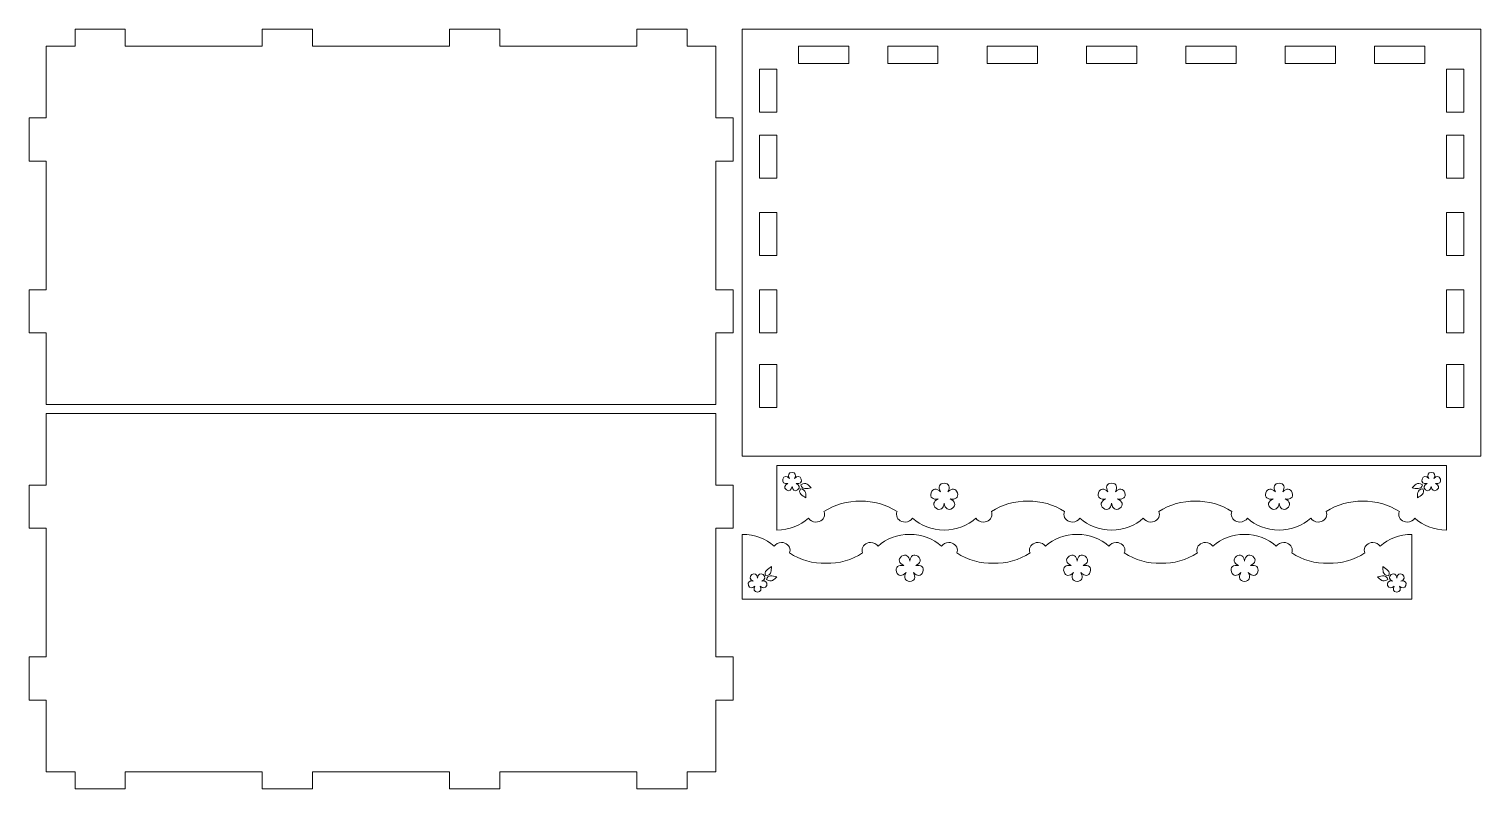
# Model space of a CAD drawing. Header units: millimetres. Extents: x -524 to 524, y -629 to 629.
# Drawn here: x -524 to 486, y -629 to -101 of the extents above; entities that cross this region are included whole.
import ezdxf

# ---------------------------------------------------------------- set-up
doc = ezdxf.new("R2010")
doc.units = ezdxf.units.MM
doc.header["$MEASUREMENT"] = 0
doc.layers.add('Layer 1', color=7, linetype='Continuous')

msp = doc.modelspace()

# ---------------------------------------------------------------- linework, layer by layer
at = {"layer": 'Layer 1', "color": 250, "lineweight": 20}
for points, knots in [([(-46.35, -362), (-46.35, -362), (-512.35, -362), (-512.35, -362), (-512.35, -362), (-512.35, -362), (-512.35, -312.25), (-512.35, -312.25), (-512.35, -312.25), (-512.35, -312.25), (-524.35, -312.25), (-524.35, -312.25), (-524.35, -312.25), (-524.35, -312.25), (-524.35, -282.25), (-524.35, -282.25), (-524.35, -282.25), (-524.35, -282.25), (-512.35, -282.25), (-512.35, -282.25), (-512.35, -282.25), (-512.35, -282.25), (-512.35, -192.75), (-512.35, -192.75), (-512.35, -192.75), (-512.35, -192.75), (-524.35, -192.75), (-524.35, -192.75), (-524.35, -192.75), (-524.35, -192.75), (-524.35, -162.75), (-524.35, -162.75), (-524.35, -162.75), (-524.35, -162.75), (-512.35, -162.75), (-512.35, -162.75), (-512.35, -162.75), (-512.35, -162.75), (-512.35, -113), (-512.35, -113), (-512.35, -113), (-512.35, -113), (-492.35, -113), (-492.35, -113), (-492.35, -113), (-492.35, -113), (-492.35, -101), (-492.35, -101), (-492.35, -101), (-492.35, -101), (-457.35, -101), (-457.35, -101), (-457.35, -101), (-457.35, -101), (-457.35, -113), (-457.35, -113), (-457.35, -113), (-457.35, -113), (-362.0167, -113), (-362.0167, -113), (-362.0167, -113), (-362.0167, -113), (-362.0167, -101), (-362.0167, -101), (-362.0167, -101), (-362.0167, -101), (-327.0167, -101), (-327.0167, -101), (-327.0167, -101), (-327.0167, -101), (-327.0167, -113), (-327.0167, -113), (-327.0167, -113), (-327.0167, -113), (-231.6833, -113), (-231.6833, -113), (-231.6833, -113), (-231.6833, -113), (-231.6833, -101), (-231.6833, -101), (-231.6833, -101), (-231.6833, -101), (-196.6833, -101), (-196.6833, -101), (-196.6833, -101), (-196.6833, -101), (-196.6833, -113), (-196.6833, -113), (-196.6833, -113), (-196.6833, -113), (-101.35, -113), (-101.35, -113), (-101.35, -113), (-101.35, -113), (-101.35, -101), (-101.35, -101), (-101.35, -101), (-101.35, -101), (-66.35, -101), (-66.35, -101), (-66.35, -101), (-66.35, -101), (-66.35, -113), (-66.35, -113), (-66.35, -113), (-66.35, -113), (-46.35, -113), (-46.35, -113), (-46.35, -113), (-46.35, -113), (-46.35, -162.75), (-46.35, -162.75), (-46.35, -162.75), (-46.35, -162.75), (-34.35, -162.75), (-34.35, -162.75), (-34.35, -162.75), (-34.35, -162.75), (-34.35, -192.75), (-34.35, -192.75), (-34.35, -192.75), (-34.35, -192.75), (-46.35, -192.75), (-46.35, -192.75), (-46.35, -192.75), (-46.35, -192.75), (-46.35, -282.25), (-46.35, -282.25), (-46.35, -282.25), (-46.35, -282.25), (-34.35, -282.25), (-34.35, -282.25), (-34.35, -282.25), (-34.35, -282.25), (-34.35, -312.25), (-34.35, -312.25), (-34.35, -312.25), (-34.35, -312.25), (-46.35, -312.25), (-46.35, -312.25), (-46.35, -312.25), (-46.35, -312.25), (-46.35, -362), (-46.35, -362)], [0, 0, 0, 0, 0.027027027, 0.027027027, 0.027027027, 0.027027027, 0.054054054, 0.054054054, 0.054054054, 0.054054054, 0.081081081, 0.081081081, 0.081081081, 0.081081081, 0.108108108, 0.108108108, 0.108108108, 0.108108108, 0.135135135, 0.135135135, 0.135135135, 0.135135135, 0.162162162, 0.162162162, 0.162162162, 0.162162162, 0.189189189, 0.189189189, 0.189189189, 0.189189189, 0.216216216, 0.216216216, 0.216216216, 0.216216216, 0.243243243, 0.243243243, 0.243243243, 0.243243243, 0.27027027, 0.27027027, 0.27027027, 0.27027027, 0.297297297, 0.297297297, 0.297297297, 0.297297297, 0.324324324, 0.324324324, 0.324324324, 0.324324324, 0.351351351, 0.351351351, 0.351351351, 0.351351351, 0.378378378, 0.378378378, 0.378378378, 0.378378378, 0.405405405, 0.405405405, 0.405405405, 0.405405405, 0.432432432, 0.432432432, 0.432432432, 0.432432432, 0.459459459, 0.459459459, 0.459459459, 0.459459459, 0.486486486, 0.486486486, 0.486486486, 0.486486486, 0.513513514, 0.513513514, 0.513513514, 0.513513514, 0.540540541, 0.540540541, 0.540540541, 0.540540541, 0.567567568, 0.567567568, 0.567567568, 0.567567568, 0.594594595, 0.594594595, 0.594594595, 0.594594595, 0.621621622, 0.621621622, 0.621621622, 0.621621622, 0.648648649, 0.648648649, 0.648648649, 0.648648649, 0.675675676, 0.675675676, 0.675675676, 0.675675676, 0.702702703, 0.702702703, 0.702702703, 0.702702703, 0.72972973, 0.72972973, 0.72972973, 0.72972973, 0.756756757, 0.756756757, 0.756756757, 0.756756757, 0.783783784, 0.783783784, 0.783783784, 0.783783784, 0.810810811, 0.810810811, 0.810810811, 0.810810811, 0.837837838, 0.837837838, 0.837837838, 0.837837838, 0.864864865, 0.864864865, 0.864864865, 0.864864865, 0.891891892, 0.891891892, 0.891891892, 0.891891892, 0.918918919, 0.918918919, 0.918918919, 0.918918919, 0.945945946, 0.945945946, 0.945945946, 0.945945946, 1, 1, 1, 1]), ([(486, -101), (486, -101), (-28, -101), (-28, -101), (-28, -101), (-28, -101), (-28, -398), (-28, -398), (-28, -398), (-28, -398), (486, -398), (486, -398), (486, -398), (486, -398), (486, -101), (486, -101)], [0, 0, 0, 0, 0.2, 0.2, 0.2, 0.2, 0.4, 0.4, 0.4, 0.4, 0.6, 0.6, 0.6, 0.6, 1, 1, 1, 1]), ([(46.0833, -125), (46.0833, -125), (11.0833, -125), (11.0833, -125), (11.0833, -125), (11.0833, -125), (11.0833, -113), (11.0833, -113), (11.0833, -113), (11.0833, -113), (46.0833, -113), (46.0833, -113), (46.0833, -113), (46.0833, -113), (46.0833, -125), (46.0833, -125)], [0, 0, 0, 0, 0.2, 0.2, 0.2, 0.2, 0.4, 0.4, 0.4, 0.4, 0.6, 0.6, 0.6, 0.6, 1, 1, 1, 1]), ([(108.1667, -125), (108.1667, -125), (73.1667, -125), (73.1667, -125), (73.1667, -125), (73.1667, -125), (73.1667, -113), (73.1667, -113), (73.1667, -113), (73.1667, -113), (108.1667, -113), (108.1667, -113), (108.1667, -113), (108.1667, -113), (108.1667, -125), (108.1667, -125)], [0, 0, 0, 0, 0.2, 0.2, 0.2, 0.2, 0.4, 0.4, 0.4, 0.4, 0.6, 0.6, 0.6, 0.6, 1, 1, 1, 1]), ([(177.3333, -125), (177.3333, -125), (142.3333, -125), (142.3333, -125), (142.3333, -125), (142.3333, -125), (142.3333, -113), (142.3333, -113), (142.3333, -113), (142.3333, -113), (177.3333, -113), (177.3333, -113), (177.3333, -113), (177.3333, -113), (177.3333, -125), (177.3333, -125)], [0, 0, 0, 0, 0.2, 0.2, 0.2, 0.2, 0.4, 0.4, 0.4, 0.4, 0.6, 0.6, 0.6, 0.6, 1, 1, 1, 1]), ([(246.5, -125), (246.5, -125), (211.5, -125), (211.5, -125), (211.5, -125), (211.5, -125), (211.5, -113), (211.5, -113), (211.5, -113), (211.5, -113), (246.5, -113), (246.5, -113), (246.5, -113), (246.5, -113), (246.5, -125), (246.5, -125)], [0, 0, 0, 0, 0.2, 0.2, 0.2, 0.2, 0.4, 0.4, 0.4, 0.4, 0.6, 0.6, 0.6, 0.6, 1, 1, 1, 1]), ([(315.6667, -125), (315.6667, -125), (280.6667, -125), (280.6667, -125), (280.6667, -125), (280.6667, -125), (280.6667, -113), (280.6667, -113), (280.6667, -113), (280.6667, -113), (315.6667, -113), (315.6667, -113), (315.6667, -113), (315.6667, -113), (315.6667, -125), (315.6667, -125)], [0, 0, 0, 0, 0.2, 0.2, 0.2, 0.2, 0.4, 0.4, 0.4, 0.4, 0.6, 0.6, 0.6, 0.6, 1, 1, 1, 1]), ([(384.8333, -125), (384.8333, -125), (349.8333, -125), (349.8333, -125), (349.8333, -125), (349.8333, -125), (349.8333, -113), (349.8333, -113), (349.8333, -113), (349.8333, -113), (384.8333, -113), (384.8333, -113), (384.8333, -113), (384.8333, -113), (384.8333, -125), (384.8333, -125)], [0, 0, 0, 0, 0.2, 0.2, 0.2, 0.2, 0.4, 0.4, 0.4, 0.4, 0.6, 0.6, 0.6, 0.6, 1, 1, 1, 1]), ([(446.9167, -125), (446.9167, -125), (411.9167, -125), (411.9167, -125), (411.9167, -125), (411.9167, -125), (411.9167, -113), (411.9167, -113), (411.9167, -113), (411.9167, -113), (446.9167, -113), (446.9167, -113), (446.9167, -113), (446.9167, -113), (446.9167, -125), (446.9167, -125)], [0, 0, 0, 0, 0.2, 0.2, 0.2, 0.2, 0.4, 0.4, 0.4, 0.4, 0.6, 0.6, 0.6, 0.6, 1, 1, 1, 1]), ([(-4, -128.875), (-4, -128.875), (-4, -158.875), (-4, -158.875), (-4, -158.875), (-4, -158.875), (-16, -158.875), (-16, -158.875), (-16, -158.875), (-16, -158.875), (-16, -128.875), (-16, -128.875), (-16, -128.875), (-16, -128.875), (-4, -128.875), (-4, -128.875)], [0, 0, 0, 0, 0.2, 0.2, 0.2, 0.2, 0.4, 0.4, 0.4, 0.4, 0.6, 0.6, 0.6, 0.6, 1, 1, 1, 1]), ([(462, -158.875), (462, -158.875), (462, -128.875), (462, -128.875), (462, -128.875), (462, -128.875), (474, -128.875), (474, -128.875), (474, -128.875), (474, -128.875), (474, -158.875), (474, -158.875), (474, -158.875), (474, -158.875), (462, -158.875), (462, -158.875)], [0, 0, 0, 0, 0.2, 0.2, 0.2, 0.2, 0.4, 0.4, 0.4, 0.4, 0.6, 0.6, 0.6, 0.6, 1, 1, 1, 1]), ([(-4, -174.75), (-4, -174.75), (-4, -204.75), (-4, -204.75), (-4, -204.75), (-4, -204.75), (-16, -204.75), (-16, -204.75), (-16, -204.75), (-16, -204.75), (-16, -174.75), (-16, -174.75), (-16, -174.75), (-16, -174.75), (-4, -174.75), (-4, -174.75)], [0, 0, 0, 0, 0.2, 0.2, 0.2, 0.2, 0.4, 0.4, 0.4, 0.4, 0.6, 0.6, 0.6, 0.6, 1, 1, 1, 1]), ([(474, -204.75), (474, -204.75), (462, -204.75), (462, -204.75), (462, -204.75), (462, -204.75), (462, -174.75), (462, -174.75), (462, -174.75), (462, -174.75), (474, -174.75), (474, -174.75), (474, -174.75), (474, -174.75), (474, -204.75), (474, -204.75)], [0, 0, 0, 0, 0.2, 0.2, 0.2, 0.2, 0.4, 0.4, 0.4, 0.4, 0.6, 0.6, 0.6, 0.6, 1, 1, 1, 1]), ([(-4, -258.5), (-4, -258.5), (-16, -258.5), (-16, -258.5), (-16, -258.5), (-16, -258.5), (-16, -228.5), (-16, -228.5), (-16, -228.5), (-16, -228.5), (-4, -228.5), (-4, -228.5), (-4, -228.5), (-4, -228.5), (-4, -258.5), (-4, -258.5)], [0, 0, 0, 0, 0.2, 0.2, 0.2, 0.2, 0.4, 0.4, 0.4, 0.4, 0.6, 0.6, 0.6, 0.6, 1, 1, 1, 1]), ([(462, -258.5), (462, -258.5), (462, -228.5), (462, -228.5), (462, -228.5), (462, -228.5), (474, -228.5), (474, -228.5), (474, -228.5), (474, -228.5), (474, -258.5), (474, -258.5), (474, -258.5), (474, -258.5), (462, -258.5), (462, -258.5)], [0, 0, 0, 0, 0.2, 0.2, 0.2, 0.2, 0.4, 0.4, 0.4, 0.4, 0.6, 0.6, 0.6, 0.6, 1, 1, 1, 1]), ([(-16, -282.25), (-16, -282.25), (-4, -282.25), (-4, -282.25), (-4, -282.25), (-4, -282.25), (-4, -312.25), (-4, -312.25), (-4, -312.25), (-4, -312.25), (-16, -312.25), (-16, -312.25), (-16, -312.25), (-16, -312.25), (-16, -282.25), (-16, -282.25)], [0, 0, 0, 0, 0.2, 0.2, 0.2, 0.2, 0.4, 0.4, 0.4, 0.4, 0.6, 0.6, 0.6, 0.6, 1, 1, 1, 1]), ([(462, -312.25), (462, -312.25), (462, -282.25), (462, -282.25), (462, -282.25), (462, -282.25), (474, -282.25), (474, -282.25), (474, -282.25), (474, -282.25), (474, -312.25), (474, -312.25), (474, -312.25), (474, -312.25), (462, -312.25), (462, -312.25)], [0, 0, 0, 0, 0.2, 0.2, 0.2, 0.2, 0.4, 0.4, 0.4, 0.4, 0.6, 0.6, 0.6, 0.6, 1, 1, 1, 1]), ([(-4, -334.125), (-4, -334.125), (-4, -364.125), (-4, -364.125), (-4, -364.125), (-4, -364.125), (-16, -364.125), (-16, -364.125), (-16, -364.125), (-16, -364.125), (-16, -334.125), (-16, -334.125), (-16, -334.125), (-16, -334.125), (-4, -334.125), (-4, -334.125)], [0, 0, 0, 0, 0.2, 0.2, 0.2, 0.2, 0.4, 0.4, 0.4, 0.4, 0.6, 0.6, 0.6, 0.6, 1, 1, 1, 1]), ([(462, -334.125), (462, -334.125), (474, -334.125), (474, -334.125), (474, -334.125), (474, -334.125), (474, -364.125), (474, -364.125), (474, -364.125), (474, -364.125), (462, -364.125), (462, -364.125), (462, -364.125), (462, -364.125), (462, -334.125), (462, -334.125)], [0, 0, 0, 0, 0.2, 0.2, 0.2, 0.2, 0.4, 0.4, 0.4, 0.4, 0.6, 0.6, 0.6, 0.6, 1, 1, 1, 1]), ([(-46.35, -368.35), (-46.35, -368.35), (-512.35, -368.35), (-512.35, -368.35), (-512.35, -368.35), (-512.35, -368.35), (-512.35, -418.1), (-512.35, -418.1), (-512.35, -418.1), (-512.35, -418.1), (-524.35, -418.1), (-524.35, -418.1), (-524.35, -418.1), (-524.35, -418.1), (-524.35, -448.1), (-524.35, -448.1), (-524.35, -448.1), (-524.35, -448.1), (-512.35, -448.1), (-512.35, -448.1), (-512.35, -448.1), (-512.35, -448.1), (-512.35, -537.6), (-512.35, -537.6), (-512.35, -537.6), (-512.35, -537.6), (-524.35, -537.6), (-524.35, -537.6), (-524.35, -537.6), (-524.35, -537.6), (-524.35, -567.6), (-524.35, -567.6), (-524.35, -567.6), (-524.35, -567.6), (-512.35, -567.6), (-512.35, -567.6), (-512.35, -567.6), (-512.35, -567.6), (-512.35, -617.35), (-512.35, -617.35), (-512.35, -617.35), (-512.35, -617.35), (-492.35, -617.35), (-492.35, -617.35), (-492.35, -617.35), (-492.35, -617.35), (-492.35, -629.35), (-492.35, -629.35), (-492.35, -629.35), (-492.35, -629.35), (-457.35, -629.35), (-457.35, -629.35), (-457.35, -629.35), (-457.35, -629.35), (-457.35, -617.35), (-457.35, -617.35), (-457.35, -617.35), (-457.35, -617.35), (-362.0167, -617.35), (-362.0167, -617.35), (-362.0167, -617.35), (-362.0167, -617.35), (-362.0167, -629.35), (-362.0167, -629.35), (-362.0167, -629.35), (-362.0167, -629.35), (-327.0167, -629.35), (-327.0167, -629.35), (-327.0167, -629.35), (-327.0167, -629.35), (-327.0167, -617.35), (-327.0167, -617.35), (-327.0167, -617.35), (-327.0167, -617.35), (-231.6833, -617.35), (-231.6833, -617.35), (-231.6833, -617.35), (-231.6833, -617.35), (-231.6833, -629.35), (-231.6833, -629.35), (-231.6833, -629.35), (-231.6833, -629.35), (-196.6833, -629.35), (-196.6833, -629.35), (-196.6833, -629.35), (-196.6833, -629.35), (-196.6833, -617.35), (-196.6833, -617.35), (-196.6833, -617.35), (-196.6833, -617.35), (-101.35, -617.35), (-101.35, -617.35), (-101.35, -617.35), (-101.35, -617.35), (-101.35, -629.35), (-101.35, -629.35), (-101.35, -629.35), (-101.35, -629.35), (-66.35, -629.35), (-66.35, -629.35), (-66.35, -629.35), (-66.35, -629.35), (-66.35, -617.35), (-66.35, -617.35), (-66.35, -617.35), (-66.35, -617.35), (-46.35, -617.35), (-46.35, -617.35), (-46.35, -617.35), (-46.35, -617.35), (-46.35, -567.6), (-46.35, -567.6), (-46.35, -567.6), (-46.35, -567.6), (-34.35, -567.6), (-34.35, -567.6), (-34.35, -567.6), (-34.35, -567.6), (-34.35, -537.6), (-34.35, -537.6), (-34.35, -537.6), (-34.35, -537.6), (-46.35, -537.6), (-46.35, -537.6), (-46.35, -537.6), (-46.35, -537.6), (-46.35, -448.1), (-46.35, -448.1), (-46.35, -448.1), (-46.35, -448.1), (-34.35, -448.1), (-34.35, -448.1), (-34.35, -448.1), (-34.35, -448.1), (-34.35, -418.1), (-34.35, -418.1), (-34.35, -418.1), (-34.35, -418.1), (-46.35, -418.1), (-46.35, -418.1), (-46.35, -418.1), (-46.35, -418.1), (-46.35, -368.35), (-46.35, -368.35)], [0, 0, 0, 0, 0.027027027, 0.027027027, 0.027027027, 0.027027027, 0.054054054, 0.054054054, 0.054054054, 0.054054054, 0.081081081, 0.081081081, 0.081081081, 0.081081081, 0.108108108, 0.108108108, 0.108108108, 0.108108108, 0.135135135, 0.135135135, 0.135135135, 0.135135135, 0.162162162, 0.162162162, 0.162162162, 0.162162162, 0.189189189, 0.189189189, 0.189189189, 0.189189189, 0.216216216, 0.216216216, 0.216216216, 0.216216216, 0.243243243, 0.243243243, 0.243243243, 0.243243243, 0.27027027, 0.27027027, 0.27027027, 0.27027027, 0.297297297, 0.297297297, 0.297297297, 0.297297297, 0.324324324, 0.324324324, 0.324324324, 0.324324324, 0.351351351, 0.351351351, 0.351351351, 0.351351351, 0.378378378, 0.378378378, 0.378378378, 0.378378378, 0.405405405, 0.405405405, 0.405405405, 0.405405405, 0.432432432, 0.432432432, 0.432432432, 0.432432432, 0.459459459, 0.459459459, 0.459459459, 0.459459459, 0.486486486, 0.486486486, 0.486486486, 0.486486486, 0.513513514, 0.513513514, 0.513513514, 0.513513514, 0.540540541, 0.540540541, 0.540540541, 0.540540541, 0.567567568, 0.567567568, 0.567567568, 0.567567568, 0.594594595, 0.594594595, 0.594594595, 0.594594595, 0.621621622, 0.621621622, 0.621621622, 0.621621622, 0.648648649, 0.648648649, 0.648648649, 0.648648649, 0.675675676, 0.675675676, 0.675675676, 0.675675676, 0.702702703, 0.702702703, 0.702702703, 0.702702703, 0.72972973, 0.72972973, 0.72972973, 0.72972973, 0.756756757, 0.756756757, 0.756756757, 0.756756757, 0.783783784, 0.783783784, 0.783783784, 0.783783784, 0.810810811, 0.810810811, 0.810810811, 0.810810811, 0.837837838, 0.837837838, 0.837837838, 0.837837838, 0.864864865, 0.864864865, 0.864864865, 0.864864865, 0.891891892, 0.891891892, 0.891891892, 0.891891892, 0.918918919, 0.918918919, 0.918918919, 0.918918919, 0.945945946, 0.945945946, 0.945945946, 0.945945946, 1, 1, 1, 1]), ([(-4, -404.35), (-4, -404.35), (462, -404.35), (462, -404.35), (462, -404.35), (462, -404.35), (462, -449.35), (462, -449.35), (462, -449.35), (453.3565, -449.35), (445.5461, -446.2118), (439.9509, -441.1576), (439.9509, -441.1576), (438.9093, -442.7189), (436.9844, -443.7673), (434.7815, -443.7673), (434.7815, -443.7673), (431.4716, -443.7673), (428.7884, -441.4016), (428.7884, -438.4835), (428.7884, -438.4835), (428.7884, -437.7896), (428.9406, -437.1267), (429.2162, -436.5196), (429.2162, -436.5196), (421.7041, -431.5014), (412.694, -429.1026), (403.75, -429.3236), (403.75, -429.3236), (394.806, -429.1026), (385.796, -431.5014), (378.2837, -436.5196), (378.2837, -436.5196), (378.5596, -437.1267), (378.7116, -437.7896), (378.7116, -438.4835), (378.7116, -438.4835), (378.7116, -441.4016), (376.0284, -443.7673), (372.7186, -443.7673), (372.7186, -443.7673), (370.5154, -443.7673), (368.5906, -442.7189), (367.5492, -441.1576), (367.5492, -441.1576), (361.9539, -446.2118), (354.1434, -449.35), (345.4999, -449.35), (345.4999, -449.35), (336.8566, -449.35), (329.046, -446.2118), (323.4508, -441.1576), (323.4508, -441.1576), (322.4095, -442.7189), (320.4847, -443.7673), (318.2816, -443.7673), (318.2816, -443.7673), (314.9717, -443.7673), (312.2884, -441.4016), (312.2884, -438.4835), (312.2884, -438.4835), (312.2884, -437.7896), (312.4405, -437.1267), (312.7162, -436.5196), (312.7162, -436.5196), (305.2041, -431.5014), (296.1941, -429.1026), (287.25, -429.3236), (287.25, -429.3236), (278.306, -429.1026), (269.296, -431.5014), (261.7839, -436.5196), (261.7839, -436.5196), (262.0595, -437.1267), (262.2116, -437.7896), (262.2116, -438.4835), (262.2116, -438.4835), (262.2116, -441.4016), (259.5283, -443.7673), (256.2185, -443.7673), (256.2185, -443.7673), (254.0154, -443.7673), (252.0906, -442.7189), (251.0492, -441.1576), (251.0492, -441.1576), (245.454, -446.2118), (237.6434, -449.35), (229.0001, -449.35), (229.0001, -449.35), (220.3567, -449.35), (212.5462, -446.2118), (206.9509, -441.1576), (206.9509, -441.1576), (205.9094, -442.7189), (203.9846, -443.7673), (201.7815, -443.7673), (201.7815, -443.7673), (198.4717, -443.7673), (195.7886, -441.4016), (195.7886, -438.4835), (195.7886, -438.4835), (195.7886, -437.7896), (195.9405, -437.1267), (196.2163, -436.5196), (196.2163, -436.5196), (188.704, -431.5014), (179.694, -429.1026), (170.7499, -429.3236), (170.7499, -429.3236), (161.806, -429.1026), (152.7959, -431.5014), (145.2838, -436.5196), (145.2838, -436.5196), (145.5595, -437.1267), (145.7117, -437.7896), (145.7117, -438.4835), (145.7117, -438.4835), (145.7117, -441.4016), (143.0285, -443.7673), (139.7186, -443.7673), (139.7186, -443.7673), (137.5155, -443.7673), (135.5907, -442.7189), (134.5492, -441.1576), (134.5492, -441.1576), (128.954, -446.2118), (121.1436, -449.35), (112.5001, -449.35), (112.5001, -449.35), (103.8566, -449.35), (96.0461, -446.2118), (90.4508, -441.1576), (90.4508, -441.1576), (89.4094, -442.7189), (87.4846, -443.7673), (85.2817, -443.7673), (85.2817, -443.7673), (81.9716, -443.7673), (79.2885, -441.4016), (79.2885, -438.4835), (79.2885, -438.4835), (79.2885, -437.7896), (79.4405, -437.1267), (79.7164, -436.5196), (79.7164, -436.5196), (72.2042, -431.5014), (63.1942, -429.1026), (54.2502, -429.3236), (54.2502, -429.3236), (45.3062, -429.1026), (36.2961, -431.5014), (28.7838, -436.5196), (28.7838, -436.5196), (29.0596, -437.1267), (29.2116, -437.7896), (29.2116, -438.4835), (29.2116, -438.4835), (29.2116, -441.4016), (26.5285, -443.7673), (23.2187, -443.7673), (23.2187, -443.7673), (21.0156, -443.7673), (19.0908, -442.7189), (18.0493, -441.1576), (18.0493, -441.1576), (12.454, -446.2118), (4.6435, -449.35), (-4, -449.35), (-4, -449.35), (-4, -449.35), (-4, -404.35), (-4, -404.35)], [0, 0, 0, 0, 0.022727273, 0.022727273, 0.022727273, 0.022727273, 0.045454545, 0.045454545, 0.045454545, 0.045454545, 0.068181818, 0.068181818, 0.068181818, 0.068181818, 0.090909091, 0.090909091, 0.090909091, 0.090909091, 0.113636364, 0.113636364, 0.113636364, 0.113636364, 0.136363636, 0.136363636, 0.136363636, 0.136363636, 0.159090909, 0.159090909, 0.159090909, 0.159090909, 0.181818182, 0.181818182, 0.181818182, 0.181818182, 0.204545455, 0.204545455, 0.204545455, 0.204545455, 0.227272727, 0.227272727, 0.227272727, 0.227272727, 0.25, 0.25, 0.25, 0.25, 0.272727273, 0.272727273, 0.272727273, 0.272727273, 0.295454545, 0.295454545, 0.295454545, 0.295454545, 0.318181818, 0.318181818, 0.318181818, 0.318181818, 0.340909091, 0.340909091, 0.340909091, 0.340909091, 0.363636364, 0.363636364, 0.363636364, 0.363636364, 0.386363636, 0.386363636, 0.386363636, 0.386363636, 0.409090909, 0.409090909, 0.409090909, 0.409090909, 0.431818182, 0.431818182, 0.431818182, 0.431818182, 0.454545455, 0.454545455, 0.454545455, 0.454545455, 0.477272727, 0.477272727, 0.477272727, 0.477272727, 0.5, 0.5, 0.5, 0.5, 0.522727273, 0.522727273, 0.522727273, 0.522727273, 0.545454545, 0.545454545, 0.545454545, 0.545454545, 0.568181818, 0.568181818, 0.568181818, 0.568181818, 0.590909091, 0.590909091, 0.590909091, 0.590909091, 0.613636364, 0.613636364, 0.613636364, 0.613636364, 0.636363636, 0.636363636, 0.636363636, 0.636363636, 0.659090909, 0.659090909, 0.659090909, 0.659090909, 0.681818182, 0.681818182, 0.681818182, 0.681818182, 0.704545455, 0.704545455, 0.704545455, 0.704545455, 0.727272727, 0.727272727, 0.727272727, 0.727272727, 0.75, 0.75, 0.75, 0.75, 0.772727273, 0.772727273, 0.772727273, 0.772727273, 0.795454545, 0.795454545, 0.795454545, 0.795454545, 0.818181818, 0.818181818, 0.818181818, 0.818181818, 0.840909091, 0.840909091, 0.840909091, 0.840909091, 0.863636364, 0.863636364, 0.863636364, 0.863636364, 0.886363636, 0.886363636, 0.886363636, 0.886363636, 0.909090909, 0.909090909, 0.909090909, 0.909090909, 0.931818182, 0.931818182, 0.931818182, 0.931818182, 0.954545455, 0.954545455, 0.954545455, 0.954545455, 1, 1, 1, 1]), ([(12.9466, -413.9088), (12.2004, -411.6122), (10.1582, -411.6117), (8.3835, -413.4951), (8.3835, -413.4951), (9.6263, -411.2253), (8.9948, -409.2832), (6.5801, -409.2832), (6.5801, -409.2832), (4.1654, -409.2832), (3.5339, -411.2253), (4.7767, -413.4951), (4.7767, -413.4951), (3.002, -411.6117), (0.9598, -411.6122), (0.2136, -413.9087), (0.2136, -413.9087), (-0.5326, -416.2053), (1.1193, -417.406), (3.6621, -416.9254), (3.6621, -416.9254), (1.3225, -418.0312), (0.6919, -419.9736), (2.6454, -421.393), (2.6454, -421.393), (4.5989, -422.8123), (6.2514, -421.6123), (6.58, -419.0454), (6.58, -419.0454), (6.9087, -421.6124), (8.5612, -422.8123), (10.5148, -421.393), (10.5148, -421.393), (12.4683, -419.9737), (11.8376, -418.0312), (9.498, -416.9254), (9.498, -416.9254), (12.0408, -417.406), (13.6928, -416.2053), (12.9466, -413.9088)], [0, 0, 0, 0, 0.090909091, 0.090909091, 0.090909091, 0.090909091, 0.181818182, 0.181818182, 0.181818182, 0.181818182, 0.272727273, 0.272727273, 0.272727273, 0.272727273, 0.363636364, 0.363636364, 0.363636364, 0.363636364, 0.454545455, 0.454545455, 0.454545455, 0.454545455, 0.545454545, 0.545454545, 0.545454545, 0.545454545, 0.636363636, 0.636363636, 0.636363636, 0.636363636, 0.727272727, 0.727272727, 0.727272727, 0.727272727, 0.818181818, 0.818181818, 0.818181818, 0.818181818, 1, 1, 1, 1]), ([(447.4857, -421.393), (449.4392, -422.8123), (451.0916, -421.6123), (451.4203, -419.0454), (451.4203, -419.0454), (451.749, -421.6123), (453.4015, -422.8123), (455.355, -421.3929), (455.355, -421.3929), (457.3086, -419.9736), (456.6779, -418.0312), (454.3383, -416.9254), (454.3383, -416.9254), (456.8811, -417.406), (458.533, -416.2052), (457.7868, -413.9087), (457.7868, -413.9087), (457.0406, -411.6122), (454.9984, -411.6117), (453.2237, -413.4952), (453.2237, -413.4952), (454.4665, -411.2253), (453.835, -409.2832), (451.4203, -409.2832), (451.4203, -409.2832), (449.0056, -409.2832), (448.3741, -411.2253), (449.6169, -413.4952), (449.6169, -413.4952), (447.8422, -411.6118), (445.8, -411.6122), (445.0538, -413.9088), (445.0538, -413.9088), (444.3077, -416.2053), (445.9596, -417.406), (448.5024, -416.9254), (448.5024, -416.9254), (446.1627, -418.0313), (445.5321, -419.9737), (447.4857, -421.393)], [0, 0, 0, 0, 0.090909091, 0.090909091, 0.090909091, 0.090909091, 0.181818182, 0.181818182, 0.181818182, 0.181818182, 0.272727273, 0.272727273, 0.272727273, 0.272727273, 0.363636364, 0.363636364, 0.363636364, 0.363636364, 0.454545455, 0.454545455, 0.454545455, 0.454545455, 0.545454545, 0.545454545, 0.545454545, 0.545454545, 0.636363636, 0.636363636, 0.636363636, 0.636363636, 0.727272727, 0.727272727, 0.727272727, 0.727272727, 0.818181818, 0.818181818, 0.818181818, 0.818181818, 1, 1, 1, 1]), ([(16.2597, -426.9655), (16.002, -424.4097), (16.9488, -421.435), (12.4214, -420.6011), (12.4214, -420.6011), (10.5362, -423.8286), (13.8573, -425.2704), (16.2597, -426.9655)], [0, 0, 0, 0, 0.333333333, 0.333333333, 0.333333333, 0.333333333, 1, 1, 1, 1]), ([(12.777, -417.9968), (13.6407, -421.6333), (17.0389, -420.3842), (19.9473, -419.9524), (19.9473, -419.9524), (17.9966, -418.2811), (16.6284, -415.4752), (12.777, -417.9968)], [0, 0, 0, 0, 0.333333333, 0.333333333, 0.333333333, 0.333333333, 1, 1, 1, 1]), ([(103.3596, -423.3822), (102.2883, -426.6796), (104.66, -428.4034), (108.3108, -427.7134), (108.3108, -427.7134), (104.9517, -429.3011), (104.0464, -432.0899), (106.8511, -434.1278), (106.8511, -434.1278), (109.6558, -436.1655), (112.0284, -434.4426), (112.5002, -430.7572), (112.5002, -430.7572), (112.9721, -434.4428), (115.3446, -436.1655), (118.1495, -434.1278), (118.1495, -434.1278), (120.9542, -432.09), (120.0487, -429.3011), (116.6897, -427.7134), (116.6897, -427.7134), (120.3405, -428.4034), (122.7123, -426.6796), (121.641, -423.3824), (121.641, -423.3824), (120.5696, -420.085), (117.6375, -420.0843), (115.0895, -422.7884), (115.0895, -422.7884), (116.8739, -419.5296), (115.9672, -416.7412), (112.5003, -416.7412), (112.5003, -416.7412), (109.0334, -416.7412), (108.1267, -419.5296), (109.9111, -422.7884), (109.9111, -422.7884), (107.3631, -420.0843), (104.431, -420.085), (103.3596, -423.3822)], [0, 0, 0, 0, 0.090909091, 0.090909091, 0.090909091, 0.090909091, 0.181818182, 0.181818182, 0.181818182, 0.181818182, 0.272727273, 0.272727273, 0.272727273, 0.272727273, 0.363636364, 0.363636364, 0.363636364, 0.363636364, 0.454545455, 0.454545455, 0.454545455, 0.454545455, 0.545454545, 0.545454545, 0.545454545, 0.545454545, 0.636363636, 0.636363636, 0.636363636, 0.636363636, 0.727272727, 0.727272727, 0.727272727, 0.727272727, 0.818181818, 0.818181818, 0.818181818, 0.818181818, 1, 1, 1, 1]), ([(219.8593, -423.3822), (218.788, -426.6796), (221.1597, -428.4034), (224.8105, -427.7134), (224.8105, -427.7134), (221.4514, -429.3011), (220.5461, -432.0899), (223.3508, -434.1278), (223.3508, -434.1278), (226.1555, -436.1655), (228.5281, -434.4426), (228.9999, -430.7572), (228.9999, -430.7572), (229.4718, -434.4428), (231.8443, -436.1655), (234.6492, -434.1278), (234.6492, -434.1278), (237.4539, -432.09), (236.5484, -429.3011), (233.1894, -427.7134), (233.1894, -427.7134), (236.8402, -428.4034), (239.212, -426.6796), (238.1407, -423.3824), (238.1407, -423.3824), (237.0693, -420.085), (234.1372, -420.0843), (231.5892, -422.7884), (231.5892, -422.7884), (233.3736, -419.5296), (232.4669, -416.7412), (229, -416.7412), (229, -416.7412), (225.5331, -416.7412), (224.6264, -419.5296), (226.4108, -422.7884), (226.4108, -422.7884), (223.8628, -420.0843), (220.9307, -420.085), (219.8593, -423.3822)], [0, 0, 0, 0, 0.090909091, 0.090909091, 0.090909091, 0.090909091, 0.181818182, 0.181818182, 0.181818182, 0.181818182, 0.272727273, 0.272727273, 0.272727273, 0.272727273, 0.363636364, 0.363636364, 0.363636364, 0.363636364, 0.454545455, 0.454545455, 0.454545455, 0.454545455, 0.545454545, 0.545454545, 0.545454545, 0.545454545, 0.636363636, 0.636363636, 0.636363636, 0.636363636, 0.727272727, 0.727272727, 0.727272727, 0.727272727, 0.818181818, 0.818181818, 0.818181818, 0.818181818, 1, 1, 1, 1]), ([(336.3594, -423.3822), (335.2881, -426.6796), (337.6598, -428.4034), (341.3106, -427.7134), (341.3106, -427.7134), (337.9515, -429.3011), (337.0462, -432.0899), (339.8509, -434.1278), (339.8509, -434.1278), (342.6556, -436.1655), (345.0282, -434.4426), (345.5, -430.7572), (345.5, -430.7572), (345.9719, -434.4428), (348.3444, -436.1655), (351.1493, -434.1278), (351.1493, -434.1278), (353.954, -432.09), (353.0485, -429.3011), (349.6895, -427.7134), (349.6895, -427.7134), (353.3403, -428.4034), (355.7121, -426.6796), (354.6408, -423.3824), (354.6408, -423.3824), (353.5694, -420.085), (350.6373, -420.0843), (348.0893, -422.7884), (348.0893, -422.7884), (349.8737, -419.5296), (348.967, -416.7412), (345.5001, -416.7412), (345.5001, -416.7412), (342.0332, -416.7412), (341.1265, -419.5296), (342.9109, -422.7884), (342.9109, -422.7884), (340.3629, -420.0843), (337.4308, -420.085), (336.3594, -423.3822)], [0, 0, 0, 0, 0.090909091, 0.090909091, 0.090909091, 0.090909091, 0.181818182, 0.181818182, 0.181818182, 0.181818182, 0.272727273, 0.272727273, 0.272727273, 0.272727273, 0.363636364, 0.363636364, 0.363636364, 0.363636364, 0.454545455, 0.454545455, 0.454545455, 0.454545455, 0.545454545, 0.545454545, 0.545454545, 0.545454545, 0.636363636, 0.636363636, 0.636363636, 0.636363636, 0.727272727, 0.727272727, 0.727272727, 0.727272727, 0.818181818, 0.818181818, 0.818181818, 0.818181818, 1, 1, 1, 1]), ([(438.0531, -419.9524), (440.9615, -420.3842), (444.3597, -421.6333), (445.2234, -417.9968), (445.2234, -417.9968), (441.372, -415.4752), (440.0038, -418.2811), (438.0531, -419.9524)], [0, 0, 0, 0, 0.333333333, 0.333333333, 0.333333333, 0.333333333, 1, 1, 1, 1]), ([(445.579, -420.6011), (441.0516, -421.435), (441.9984, -424.4097), (441.7407, -426.9655), (441.7407, -426.9655), (444.1431, -425.2704), (447.4642, -423.8286), (445.579, -420.6011)], [0, 0, 0, 0, 0.333333333, 0.333333333, 0.333333333, 0.333333333, 1, 1, 1, 1]), ([(-28, -497.3926), (-28, -497.3926), (438, -497.3926), (438, -497.3926), (438, -497.3926), (438, -497.3926), (438, -452.3926), (438, -452.3926), (438, -452.3926), (429.3565, -452.3926), (421.5461, -455.5308), (415.9509, -460.585), (415.9509, -460.585), (414.9093, -459.0237), (412.9844, -457.9753), (410.7815, -457.9753), (410.7815, -457.9753), (407.4716, -457.9753), (404.7884, -460.341), (404.7884, -463.2591), (404.7884, -463.2591), (404.7884, -463.953), (404.9406, -464.6159), (405.2162, -465.223), (405.2162, -465.223), (397.7041, -470.2412), (388.694, -472.64), (379.75, -472.419), (379.75, -472.419), (370.806, -472.64), (361.796, -470.2412), (354.2837, -465.223), (354.2837, -465.223), (354.5596, -464.6159), (354.7116, -463.953), (354.7116, -463.2591), (354.7116, -463.2591), (354.7116, -460.341), (352.0284, -457.9753), (348.7186, -457.9753), (348.7186, -457.9753), (346.5154, -457.9753), (344.5906, -459.0237), (343.5492, -460.585), (343.5492, -460.585), (337.9539, -455.5308), (330.1434, -452.3926), (321.4999, -452.3926), (321.4999, -452.3926), (312.8566, -452.3926), (305.046, -455.5308), (299.4508, -460.585), (299.4508, -460.585), (298.4095, -459.0237), (296.4847, -457.9753), (294.2816, -457.9753), (294.2816, -457.9753), (290.9717, -457.9753), (288.2884, -460.341), (288.2884, -463.2591), (288.2884, -463.2591), (288.2884, -463.953), (288.4405, -464.6159), (288.7162, -465.223), (288.7162, -465.223), (281.2041, -470.2412), (272.1941, -472.64), (263.25, -472.419), (263.25, -472.419), (254.306, -472.64), (245.296, -470.2412), (237.7839, -465.223), (237.7839, -465.223), (238.0595, -464.6159), (238.2116, -463.953), (238.2116, -463.2591), (238.2116, -463.2591), (238.2116, -460.341), (235.5283, -457.9753), (232.2185, -457.9753), (232.2185, -457.9753), (230.0154, -457.9753), (228.0906, -459.0237), (227.0492, -460.585), (227.0492, -460.585), (221.454, -455.5308), (213.6434, -452.3926), (205.0001, -452.3926), (205.0001, -452.3926), (196.3567, -452.3926), (188.5462, -455.5308), (182.9509, -460.585), (182.9509, -460.585), (181.9094, -459.0237), (179.9846, -457.9753), (177.7815, -457.9753), (177.7815, -457.9753), (174.4717, -457.9753), (171.7886, -460.341), (171.7886, -463.2591), (171.7886, -463.2591), (171.7886, -463.953), (171.9405, -464.6159), (172.2163, -465.223), (172.2163, -465.223), (164.704, -470.2412), (155.694, -472.64), (146.7499, -472.419), (146.7499, -472.419), (137.806, -472.64), (128.7959, -470.2412), (121.2838, -465.223), (121.2838, -465.223), (121.5595, -464.6159), (121.7117, -463.953), (121.7117, -463.2591), (121.7117, -463.2591), (121.7117, -460.341), (119.0285, -457.9753), (115.7186, -457.9753), (115.7186, -457.9753), (113.5155, -457.9753), (111.5907, -459.0237), (110.5492, -460.585), (110.5492, -460.585), (104.954, -455.5308), (97.1436, -452.3926), (88.5001, -452.3926), (88.5001, -452.3926), (79.8566, -452.3926), (72.0461, -455.5308), (66.4508, -460.585), (66.4508, -460.585), (65.4094, -459.0237), (63.4846, -457.9753), (61.2817, -457.9753), (61.2817, -457.9753), (57.9716, -457.9753), (55.2885, -460.341), (55.2885, -463.2591), (55.2885, -463.2591), (55.2885, -463.953), (55.4405, -464.6159), (55.7164, -465.223), (55.7164, -465.223), (48.2042, -470.2412), (39.1942, -472.64), (30.2502, -472.419), (30.2502, -472.419), (21.3062, -472.64), (12.2961, -470.2412), (4.7838, -465.223), (4.7838, -465.223), (5.0596, -464.6159), (5.2116, -463.953), (5.2116, -463.2591), (5.2116, -463.2591), (5.2116, -460.341), (2.5285, -457.9753), (-0.7813, -457.9753), (-0.7813, -457.9753), (-2.9844, -457.9753), (-4.9092, -459.0237), (-5.9507, -460.585), (-5.9507, -460.585), (-11.546, -455.5308), (-19.3565, -452.3926), (-28, -452.3926), (-28, -452.3926), (-28, -452.3926), (-28, -497.3926), (-28, -497.3926)], [0, 0, 0, 0, 0.022727273, 0.022727273, 0.022727273, 0.022727273, 0.045454545, 0.045454545, 0.045454545, 0.045454545, 0.068181818, 0.068181818, 0.068181818, 0.068181818, 0.090909091, 0.090909091, 0.090909091, 0.090909091, 0.113636364, 0.113636364, 0.113636364, 0.113636364, 0.136363636, 0.136363636, 0.136363636, 0.136363636, 0.159090909, 0.159090909, 0.159090909, 0.159090909, 0.181818182, 0.181818182, 0.181818182, 0.181818182, 0.204545455, 0.204545455, 0.204545455, 0.204545455, 0.227272727, 0.227272727, 0.227272727, 0.227272727, 0.25, 0.25, 0.25, 0.25, 0.272727273, 0.272727273, 0.272727273, 0.272727273, 0.295454545, 0.295454545, 0.295454545, 0.295454545, 0.318181818, 0.318181818, 0.318181818, 0.318181818, 0.340909091, 0.340909091, 0.340909091, 0.340909091, 0.363636364, 0.363636364, 0.363636364, 0.363636364, 0.386363636, 0.386363636, 0.386363636, 0.386363636, 0.409090909, 0.409090909, 0.409090909, 0.409090909, 0.431818182, 0.431818182, 0.431818182, 0.431818182, 0.454545455, 0.454545455, 0.454545455, 0.454545455, 0.477272727, 0.477272727, 0.477272727, 0.477272727, 0.5, 0.5, 0.5, 0.5, 0.522727273, 0.522727273, 0.522727273, 0.522727273, 0.545454545, 0.545454545, 0.545454545, 0.545454545, 0.568181818, 0.568181818, 0.568181818, 0.568181818, 0.590909091, 0.590909091, 0.590909091, 0.590909091, 0.613636364, 0.613636364, 0.613636364, 0.613636364, 0.636363636, 0.636363636, 0.636363636, 0.636363636, 0.659090909, 0.659090909, 0.659090909, 0.659090909, 0.681818182, 0.681818182, 0.681818182, 0.681818182, 0.704545455, 0.704545455, 0.704545455, 0.704545455, 0.727272727, 0.727272727, 0.727272727, 0.727272727, 0.75, 0.75, 0.75, 0.75, 0.772727273, 0.772727273, 0.772727273, 0.772727273, 0.795454545, 0.795454545, 0.795454545, 0.795454545, 0.818181818, 0.818181818, 0.818181818, 0.818181818, 0.840909091, 0.840909091, 0.840909091, 0.840909091, 0.863636364, 0.863636364, 0.863636364, 0.863636364, 0.886363636, 0.886363636, 0.886363636, 0.886363636, 0.909090909, 0.909090909, 0.909090909, 0.909090909, 0.931818182, 0.931818182, 0.931818182, 0.931818182, 0.954545455, 0.954545455, 0.954545455, 0.954545455, 1, 1, 1, 1]), ([(-7.7403, -474.7771), (-7.998, -477.3329), (-7.0512, -480.3076), (-11.5786, -481.1415), (-11.5786, -481.1415), (-13.4638, -477.914), (-10.1427, -476.4722), (-7.7403, -474.7771)], [0, 0, 0, 0, 0.333333333, 0.333333333, 0.333333333, 0.333333333, 1, 1, 1, 1]), ([(79.3596, -478.3604), (78.2883, -475.063), (80.66, -473.3392), (84.3108, -474.0292), (84.3108, -474.0292), (80.9517, -472.4415), (80.0464, -469.6527), (82.8511, -467.6148), (82.8511, -467.6148), (85.6558, -465.5771), (88.0284, -467.3), (88.5002, -470.9854), (88.5002, -470.9854), (88.9721, -467.2998), (91.3446, -465.5771), (94.1495, -467.6148), (94.1495, -467.6148), (96.9542, -469.6526), (96.0487, -472.4415), (92.6897, -474.0292), (92.6897, -474.0292), (96.3405, -473.3392), (98.7123, -475.063), (97.641, -478.3602), (97.641, -478.3602), (96.5696, -481.6576), (93.6375, -481.6583), (91.0895, -478.9542), (91.0895, -478.9542), (92.8739, -482.213), (91.9672, -485.0014), (88.5003, -485.0014), (88.5003, -485.0014), (85.0334, -485.0014), (84.1267, -482.213), (85.9111, -478.9542), (85.9111, -478.9542), (83.3631, -481.6583), (80.431, -481.6576), (79.3596, -478.3604)], [0, 0, 0, 0, 0.090909091, 0.090909091, 0.090909091, 0.090909091, 0.181818182, 0.181818182, 0.181818182, 0.181818182, 0.272727273, 0.272727273, 0.272727273, 0.272727273, 0.363636364, 0.363636364, 0.363636364, 0.363636364, 0.454545455, 0.454545455, 0.454545455, 0.454545455, 0.545454545, 0.545454545, 0.545454545, 0.545454545, 0.636363636, 0.636363636, 0.636363636, 0.636363636, 0.727272727, 0.727272727, 0.727272727, 0.727272727, 0.818181818, 0.818181818, 0.818181818, 0.818181818, 1, 1, 1, 1]), ([(195.8593, -478.3604), (194.788, -475.063), (197.1597, -473.3392), (200.8105, -474.0292), (200.8105, -474.0292), (197.4514, -472.4415), (196.5461, -469.6527), (199.3508, -467.6148), (199.3508, -467.6148), (202.1555, -465.5771), (204.5281, -467.3), (204.9999, -470.9854), (204.9999, -470.9854), (205.4718, -467.2998), (207.8443, -465.5771), (210.6492, -467.6148), (210.6492, -467.6148), (213.4539, -469.6526), (212.5484, -472.4415), (209.1894, -474.0292), (209.1894, -474.0292), (212.8402, -473.3392), (215.212, -475.063), (214.1407, -478.3602), (214.1407, -478.3602), (213.0693, -481.6576), (210.1372, -481.6583), (207.5892, -478.9542), (207.5892, -478.9542), (209.3736, -482.213), (208.4669, -485.0014), (205, -485.0014), (205, -485.0014), (201.5331, -485.0014), (200.6264, -482.213), (202.4108, -478.9542), (202.4108, -478.9542), (199.8628, -481.6583), (196.9307, -481.6576), (195.8593, -478.3604)], [0, 0, 0, 0, 0.090909091, 0.090909091, 0.090909091, 0.090909091, 0.181818182, 0.181818182, 0.181818182, 0.181818182, 0.272727273, 0.272727273, 0.272727273, 0.272727273, 0.363636364, 0.363636364, 0.363636364, 0.363636364, 0.454545455, 0.454545455, 0.454545455, 0.454545455, 0.545454545, 0.545454545, 0.545454545, 0.545454545, 0.636363636, 0.636363636, 0.636363636, 0.636363636, 0.727272727, 0.727272727, 0.727272727, 0.727272727, 0.818181818, 0.818181818, 0.818181818, 0.818181818, 1, 1, 1, 1]), ([(312.3594, -478.3604), (311.2881, -475.063), (313.6598, -473.3392), (317.3106, -474.0292), (317.3106, -474.0292), (313.9515, -472.4415), (313.0462, -469.6527), (315.8509, -467.6148), (315.8509, -467.6148), (318.6556, -465.5771), (321.0282, -467.3), (321.5, -470.9854), (321.5, -470.9854), (321.9719, -467.2998), (324.3444, -465.5771), (327.1493, -467.6148), (327.1493, -467.6148), (329.954, -469.6526), (329.0485, -472.4415), (325.6895, -474.0292), (325.6895, -474.0292), (329.3403, -473.3392), (331.7121, -475.063), (330.6408, -478.3602), (330.6408, -478.3602), (329.5694, -481.6576), (326.6373, -481.6583), (324.0893, -478.9542), (324.0893, -478.9542), (325.8737, -482.213), (324.967, -485.0014), (321.5001, -485.0014), (321.5001, -485.0014), (318.0332, -485.0014), (317.1265, -482.213), (318.9109, -478.9542), (318.9109, -478.9542), (316.3629, -481.6583), (313.4308, -481.6576), (312.3594, -478.3604)], [0, 0, 0, 0, 0.090909091, 0.090909091, 0.090909091, 0.090909091, 0.181818182, 0.181818182, 0.181818182, 0.181818182, 0.272727273, 0.272727273, 0.272727273, 0.272727273, 0.363636364, 0.363636364, 0.363636364, 0.363636364, 0.454545455, 0.454545455, 0.454545455, 0.454545455, 0.545454545, 0.545454545, 0.545454545, 0.545454545, 0.636363636, 0.636363636, 0.636363636, 0.636363636, 0.727272727, 0.727272727, 0.727272727, 0.727272727, 0.818181818, 0.818181818, 0.818181818, 0.818181818, 1, 1, 1, 1]), ([(421.579, -481.1415), (417.0516, -480.3076), (417.9984, -477.3329), (417.7407, -474.7771), (417.7407, -474.7771), (420.1431, -476.4722), (423.4642, -477.914), (421.579, -481.1415)], [0, 0, 0, 0, 0.333333333, 0.333333333, 0.333333333, 0.333333333, 1, 1, 1, 1]), ([(-11.0534, -487.8338), (-11.7996, -490.1304), (-13.8418, -490.1309), (-15.6165, -488.2475), (-15.6165, -488.2475), (-14.3737, -490.5173), (-15.0052, -492.4594), (-17.4199, -492.4594), (-17.4199, -492.4594), (-19.8346, -492.4594), (-20.4661, -490.5173), (-19.2233, -488.2475), (-19.2233, -488.2475), (-20.998, -490.1309), (-23.0402, -490.1304), (-23.7864, -487.8339), (-23.7864, -487.8339), (-24.5326, -485.5373), (-22.8807, -484.3366), (-20.3379, -484.8172), (-20.3379, -484.8172), (-22.6775, -483.7114), (-23.3081, -481.769), (-21.3546, -480.3496), (-21.3546, -480.3496), (-19.4011, -478.9303), (-17.7486, -480.1303), (-17.42, -482.6972), (-17.42, -482.6972), (-17.0913, -480.1302), (-15.4388, -478.9303), (-13.4852, -480.3496), (-13.4852, -480.3496), (-11.5317, -481.7689), (-12.1624, -483.7114), (-14.502, -484.8172), (-14.502, -484.8172), (-11.9592, -484.3366), (-10.3072, -485.5373), (-11.0534, -487.8338)], [0, 0, 0, 0, 0.090909091, 0.090909091, 0.090909091, 0.090909091, 0.181818182, 0.181818182, 0.181818182, 0.181818182, 0.272727273, 0.272727273, 0.272727273, 0.272727273, 0.363636364, 0.363636364, 0.363636364, 0.363636364, 0.454545455, 0.454545455, 0.454545455, 0.454545455, 0.545454545, 0.545454545, 0.545454545, 0.545454545, 0.636363636, 0.636363636, 0.636363636, 0.636363636, 0.727272727, 0.727272727, 0.727272727, 0.727272727, 0.818181818, 0.818181818, 0.818181818, 0.818181818, 1, 1, 1, 1]), ([(-11.223, -483.7458), (-10.3593, -480.1093), (-6.9611, -481.3584), (-4.0527, -481.7902), (-4.0527, -481.7902), (-6.0034, -483.4615), (-7.3716, -486.2674), (-11.223, -483.7458)], [0, 0, 0, 0, 0.333333333, 0.333333333, 0.333333333, 0.333333333, 1, 1, 1, 1]), ([(414.0531, -481.7902), (416.9615, -481.3584), (420.3597, -480.1093), (421.2234, -483.7458), (421.2234, -483.7458), (417.372, -486.2674), (416.0038, -483.4615), (414.0531, -481.7902)], [0, 0, 0, 0, 0.333333333, 0.333333333, 0.333333333, 0.333333333, 1, 1, 1, 1]), ([(423.4857, -480.3496), (425.4392, -478.9303), (427.0916, -480.1303), (427.4203, -482.6972), (427.4203, -482.6972), (427.749, -480.1303), (429.4015, -478.9303), (431.355, -480.3497), (431.355, -480.3497), (433.3086, -481.769), (432.6779, -483.7114), (430.3383, -484.8172), (430.3383, -484.8172), (432.8811, -484.3366), (434.533, -485.5374), (433.7868, -487.8339), (433.7868, -487.8339), (433.0406, -490.1304), (430.9984, -490.1309), (429.2237, -488.2474), (429.2237, -488.2474), (430.4665, -490.5173), (429.835, -492.4594), (427.4203, -492.4594), (427.4203, -492.4594), (425.0056, -492.4594), (424.3741, -490.5173), (425.6169, -488.2474), (425.6169, -488.2474), (423.8422, -490.1308), (421.8, -490.1304), (421.0538, -487.8338), (421.0538, -487.8338), (420.3077, -485.5373), (421.9596, -484.3366), (424.5024, -484.8172), (424.5024, -484.8172), (422.1627, -483.7113), (421.5321, -481.7689), (423.4857, -480.3496)], [0, 0, 0, 0, 0.090909091, 0.090909091, 0.090909091, 0.090909091, 0.181818182, 0.181818182, 0.181818182, 0.181818182, 0.272727273, 0.272727273, 0.272727273, 0.272727273, 0.363636364, 0.363636364, 0.363636364, 0.363636364, 0.454545455, 0.454545455, 0.454545455, 0.454545455, 0.545454545, 0.545454545, 0.545454545, 0.545454545, 0.636363636, 0.636363636, 0.636363636, 0.636363636, 0.727272727, 0.727272727, 0.727272727, 0.727272727, 0.818181818, 0.818181818, 0.818181818, 0.818181818, 1, 1, 1, 1])]:
    msp.add_open_spline(points, degree=3, knots=knots, dxfattribs=at)

doc.saveas('drawing.dxf')
